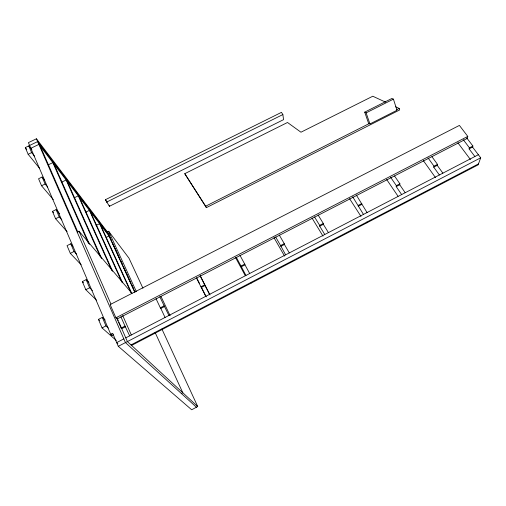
<?xml version="1.0" encoding="UTF-8"?>
<svg xmlns="http://www.w3.org/2000/svg" width="506" height="506" viewBox="0 0 506 506"><rect width="100%" height="100%" fill="white"/><g stroke="black" fill="none" stroke-linecap="round" stroke-linejoin="round"><path stroke-width="0.76" d="M363.447 214.411L352.676 196.764M367.052 212.539L356.256 194.924M366.888 222.817L366.951 222.001M401.644 194.57L396.204 186.6L396.35 185.651L390.588 177.214M405.198 192.723L399.74 184.766L399.898 183.811L394.566 176.044M439.366 174.975L433.743 167.163L433.99 166.17L437.494 164.355L431.979 156.74M433.743 167.163L437.241 165.354L437.494 164.355M467.784 136.405L467.139 138.461L117.139 318.982L115.925 317.787L110.137 304.574L459.404 125.412L467.784 136.405L115.925 317.787M474.887 156.525L469.094 148.865L469.435 147.828L472.901 146.032L466.747 137.942M469.094 148.865L472.553 147.075L472.901 146.032M472.553 147.075L480.7 157.802L478.132 164.842L131.579 345.434M161.914 329.058L197.713 406.527L191.673 409.771L118.296 346.313L112.711 333.353L110.77 334.358L28.412 142.641L36.419 138.783L109.239 234.404M181.363 393.51L182.799 392.751L155.108 332.448M118.296 346.313L480.7 157.802M131.016 344.915L478.474 163.893M110.77 334.358L112.016 335.465L113.3 334.795M123.831 338.875L116.69 342.587L117.873 343.618M125.773 337.869L478.36 154.722M105.191 320.064L102.313 317.395L98.43 319.387L102.06 327.92L105.963 325.902L108.29 328.014M116.405 317.3L121.13 328.084L125.007 326.079L129.662 335.851M156.006 298.641L160.32 307.806L164.146 305.82L168.896 315.466M196.385 277.813L200.914 286.794L204.696 284.834L209.547 294.353M245.935 275.447L241.001 266.048L244.733 264.119L239.97 255.334M285.605 254.847L280.577 245.568L284.258 243.658L279.293 235.056M324.77 234.499L319.71 226.195L319.653 225.341L323.29 223.462L318.122 215.031M358.242 205.373L361.834 203.513M396.35 185.651L399.898 183.811M125.608 326.674L121.744 328.679L121.13 328.084M160.32 307.806L160.819 308.451L164.64 306.472M200.914 286.794L201.306 287.49L205.075 285.542M241.273 266.801L244.999 264.872L244.733 264.119M280.741 246.371L284.416 244.468L284.258 243.658M319.71 226.195L323.34 224.316L323.29 223.462M358.197 206.271L361.777 204.418M396.204 186.6L399.74 184.766M88.898 282.481L86.134 279.673L82.345 281.595L85.792 289.704L89.606 287.762L92.396 290.545M369.943 123.938L397.008 110.27L393.415 99.144L391.891 98.468L364.712 112.136L368.526 123.167L369.943 123.938L366.129 112.87L364.712 112.136M385.635 102.168L372.783 96.229L300.962 132.211L287.503 122.49L184.772 173.678L206.366 207.637L399.677 109.941L399.196 108.436L395.629 106.785M366.129 112.87L393.415 99.144M184.772 173.678L205.664 206.195L369.639 123.369M396.381 109.859L399.196 108.436M142.945 288.23L128.967 258.149L108.645 231.255L107.342 231.906L134.975 292.24M72.883 246.118L70.751 243.791L67.039 245.644L70.321 253.361L74.053 251.488L76.729 254.366M106.317 237.327L109.03 235.967L134.678 291.981M77.19 232.109L79.012 231.198L132.028 293.442M96.077 225.436L99.612 223.671L130.965 292.544M109.416 206.29L283.562 119.65L282.86 114.565L281.469 112.357L105.393 199.725L109.416 206.29L109.201 205.537M59.695 213.772L56.096 209.61L52.466 211.407L55.59 218.756L59.24 216.947L61.84 219.914M86.077 211.989L89.398 210.338L121.889 282.184M106.519 202.141L282.86 114.565M74.11 197.89L78.278 195.835L111.826 270.533M44.629 180.06L42.118 177.024L38.564 178.757L41.549 185.765L45.123 184.02L47.64 187.043M61.504 182.261L66.141 179.984L100.46 257.042M48.652 164.64L52.826 162.609L88.468 243.38M31.72 149.612L28.779 145.911L25.3 147.588L28.153 154.286L31.644 152.597L34.598 156.284M29.62 145.456L37.646 141.585L109.113 235.151M102.06 327.92L116.266 340.456M98.43 319.387L99.6 320.45M196.423 407.222L125.45 342.587L36.419 138.783M197.713 406.527L127.398 341.575L118.859 322.094M85.792 289.704L96.482 300.134M82.345 281.595L83.465 282.709M70.321 253.361L81.175 264.802M55.59 218.756L67.108 231.666M52.466 211.407L53.509 212.59M41.549 185.765L53.294 199.611M28.153 154.286L39.594 168.353M25.3 147.588L26.786 149.434M31.821 149.523L30.834 148.283L38.88 144.406L110.163 237.44M463.3 139.719L469.435 147.828M457.848 142.768L470.428 159.523M437.241 165.354L442.877 173.153M428.038 157.904L433.99 166.17M423.313 160.579L435.533 177.657M105.393 199.725L107.057 202.122M386.654 179.485L398.045 196.258M349.545 198.618L360.974 216.391M323.34 224.316L328.419 232.608M314.498 216.897L319.653 225.341M311.987 217.991L323.005 236.119M284.416 244.468L289.299 252.924M275.625 236.947L280.577 245.568M273.967 237.599L284.562 256.093M244.999 264.872L249.679 273.506M236.258 257.25L241.001 266.048M235.429 257.358L245.315 275.732M200.129 275.555L209.984 294.96M200.148 275.871L204.696 284.834M196.809 278.148L199.611 283.702M201.363 287.174L206.265 296.895M201.306 287.49L205.759 296.32M205.664 206.195L206.366 207.637M161.053 296.586L170.111 315.681M159.814 296.674L164.146 305.82M160.819 308.451L165.057 317.464M108.645 231.255L136.329 291.545M109.872 237.067L111.516 240.647M112.496 242.798L114.464 247.092M115.121 248.522L117.088 252.817M117.746 254.246L119.713 258.541M120.7 260.691L122.667 264.986M123.319 266.415L125.292 270.71M126.272 272.86L128.239 277.155M128.897 278.585L130.864 282.879M131.851 285.03L133.818 289.324M100.523 224.866L131.604 293.094M90.391 211.641L122.61 282.822M79.366 197.245L112.629 271.273M67.323 181.534L101.681 258.61M122.692 315.491L131.313 334.953M54.129 164.311L89.48 244.354M120.89 316.75L125.007 326.079M79.012 231.198L110.953 304.062M116.962 317.768L118.227 320.652M40.309 146.272L77.918 232.279M111.39 334.017L112.016 335.465M28.779 145.911L31.644 152.597M42.118 177.024L45.123 184.02M56.096 209.61L59.24 216.947M70.751 243.791L74.053 251.488M86.134 279.673L89.606 287.762M102.313 317.395L105.963 325.902M251.21 282.297L251.45 282.968"/></g></svg>
